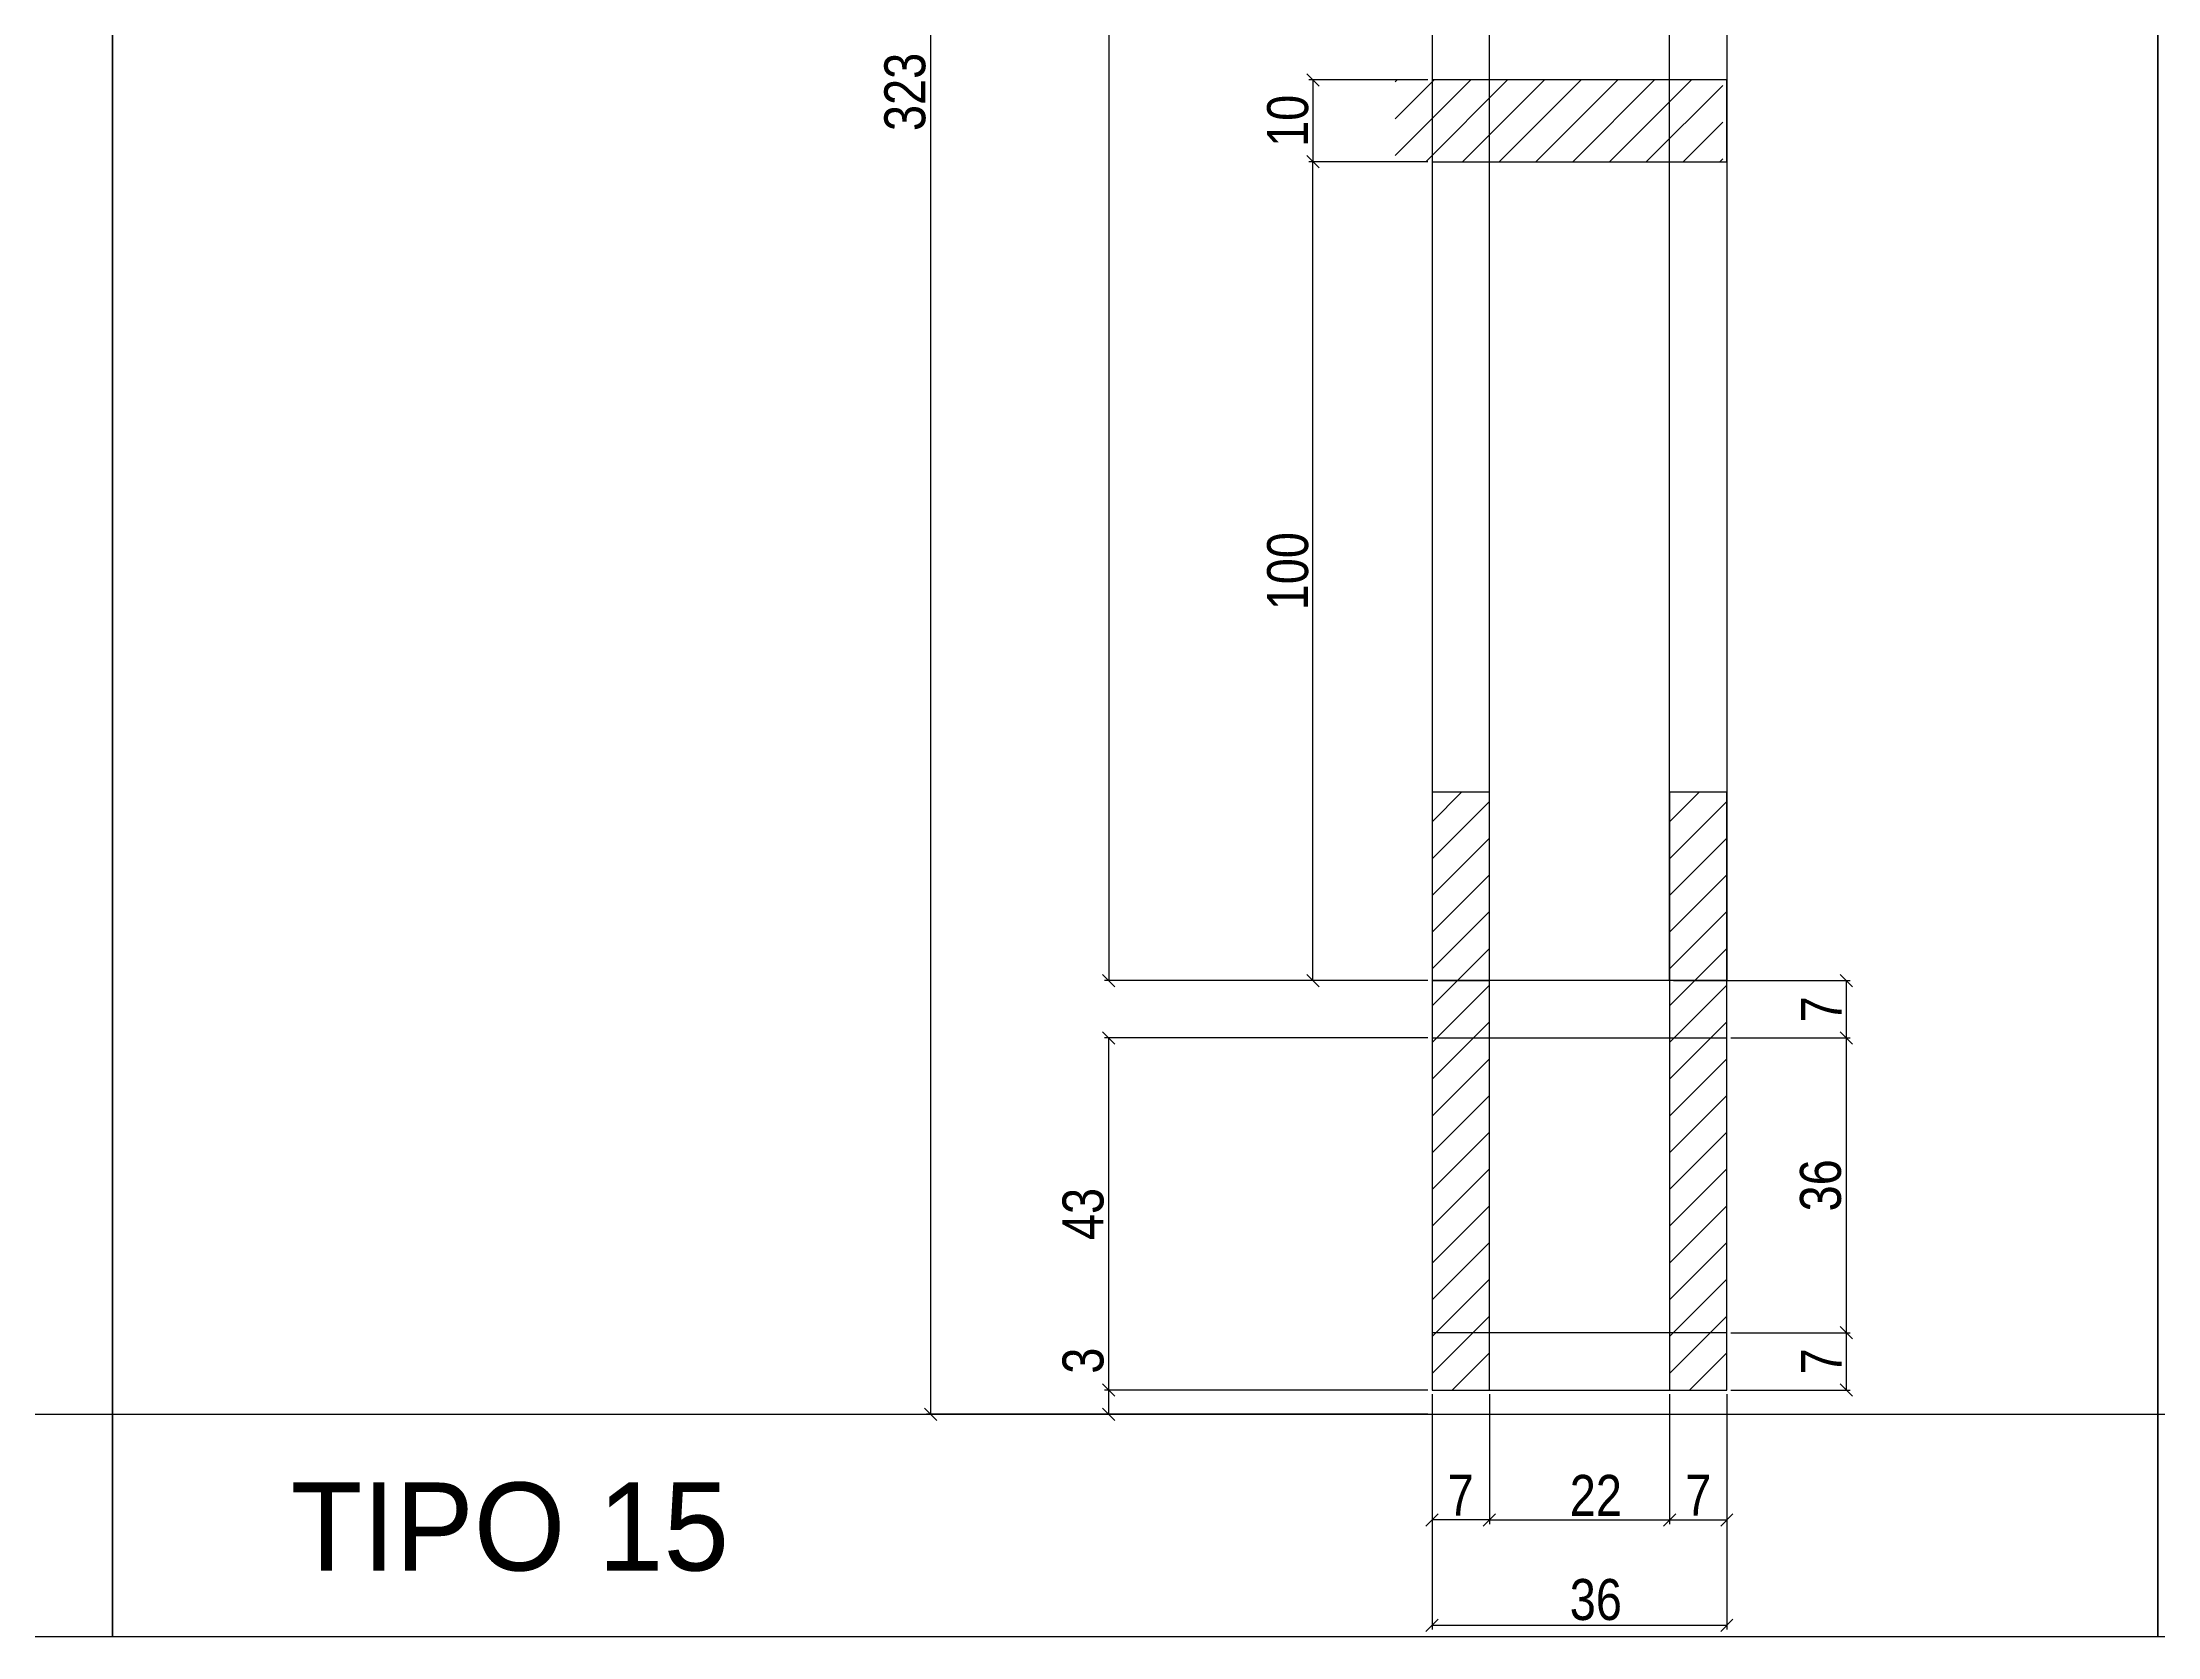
# Model space of a CAD drawing. Header units: millimetres. Extents: x 4248 to 7961, y 1155 to 5765.
# Drawn here: x 6228 to 6745, y 1924 to 2313 of the extents above; entities that cross this region are included whole.
import ezdxf

# ---------------------------------------------------------------- set-up
doc = ezdxf.new("R2010")
doc.units = ezdxf.units.MM
for name, color, linetype in [('1', 1, 'Continuous'), ('COTA', 241, 'Continuous'), ('Painéis', 200, 'Continuous'), ('SARR_7x7', 40, 'Continuous'), ('VIGAS', 3, 'Continuous')]:
    doc.layers.add(name, color=color, linetype=linetype)
doc.styles.add('COTA TECNICA 2X', font='techl___.ttf', dxfattribs={"height": 10})
doc.styles.add('ROMAS860', font='ROMAS860.SHX', dxfattribs={"height": 8.5})
doc.dimstyles.new('SECAO', dxfattribs={"dimscale": 0.333333, "dimtxt": 5, "dimasz": 9, "dimexe": 3, "dimexo": 3, "dimgap": 3, "dimtad": 1, "dimdec": 1, "dimlfac": 0.5, "dimzin": 12, "dimdsep": 46, "dimtxsty": 'COTA TECNICA 2X', "dimblk1": 'OBLIQUE', "dimblk2": 'OBLIQUE', "dimsah": 1, "dimcen": 0.9, "dimclrd": 4, "dimclre": 4, "dimclrt": 240, "dimadec": 1, "dimazin": 3, "dimtfac": 1, "dimtdec": 1, "dimtmove": 0, "dimatfit": 3, "dimfxl": 1, "dimtolj": 1, "dimtzin": 12, "dimarcsym": 0})

# ---------------------------------------------------------------- blocks, each defined once
blk = doc.blocks.new('_Oblique')
at = {"layer": '1', "color": 0, "lineweight": -2}
blk.add_line((-0.5, -0.5), (0.5, 0.5), dxfattribs=at)
blk = doc.blocks.new('*D294')
at = {"layer": 'COTA', "color": 4, "lineweight": -2, "transparency": 16777216}
for p, q in [((6566.83, 2618.14), (6487.87, 2618.14)), ((6488.87, 2618.14), (6488.87, 2084.05)), ((6566.83, 2084.05), (6487.87, 2084.05))]:
    blk.add_line(p, q, dxfattribs=at)
at = {"layer": 'Defpoints', "color": 0, "transparency": 16777216}
for p in [(6567.83, 2618.14), (6488.87, 2084.05), (6567.83, 2084.05)]:
    blk.add_point(p, dxfattribs=at)
at = {"layer": 'COTA', "color": 4, "lineweight": -2, "transparency": 16777216, "xscale": 3, "yscale": 3, "zscale": 3}
for p, rotation in [((6488.87, 2618.14), 90), ((6488.87, 2084.05), 270)]:
    blk.add_blockref('_Oblique', p, dxfattribs=dict(at, rotation=rotation))
at = {"layer": 'COTA', "color": 240, "transparency": 16777216, "insert": (6482.77, 2351.1), "char_height": 10, "attachment_point": 5, "rotation": 90, "style": 'COTA TECNICA 2X'}
blk.add_mtext('\\A1;267', dxfattribs=at)
blk = doc.blocks.new('*D295')
at = {"layer": 'COTA', "color": 4, "lineweight": -2, "transparency": 16777216}
for p, q in [((6567.83, 1983.05), (6567.83, 1925.59)), ((6639.83, 1983.05), (6639.83, 1925.59)), ((6567.83, 1926.59), (6639.83, 1926.59))]:
    blk.add_line(p, q, dxfattribs=at)
at = {"layer": 'Defpoints', "color": 0, "transparency": 16777216}
for p in [(6567.83, 1984.05), (6639.83, 1984.05), (6639.83, 1926.59)]:
    blk.add_point(p, dxfattribs=at)
at = {"layer": 'COTA', "color": 4, "lineweight": -2, "transparency": 16777216, "xscale": 3, "yscale": 3, "zscale": 3, "rotation": 180}
blk.add_blockref('_Oblique', (6567.83, 1926.59), dxfattribs=at)
at = {"layer": 'COTA', "color": 4, "lineweight": -2, "transparency": 16777216, "xscale": 3, "yscale": 3, "zscale": 3}
blk.add_blockref('_Oblique', (6639.83, 1926.59), dxfattribs=at)
at = {"layer": 'COTA', "color": 240, "transparency": 16777216, "insert": (6607.83, 1932.81), "char_height": 10, "attachment_point": 5, "style": 'COTA TECNICA 2X'}
blk.add_mtext('\\A1;36', dxfattribs=at)
blk = doc.blocks.new('*D296')
at = {"layer": 'COTA', "color": 4, "lineweight": -2, "transparency": 16777216}
for p, q in [((6581.83, 1983.05), (6581.83, 1951.31)), ((6625.83, 1983.05), (6625.83, 1951.31)), ((6581.83, 1952.31), (6625.83, 1952.31))]:
    blk.add_line(p, q, dxfattribs=at)
at = {"layer": 'Defpoints', "color": 0, "transparency": 16777216}
for p in [(6581.83, 1984.05), (6625.83, 1984.05), (6625.83, 1952.31)]:
    blk.add_point(p, dxfattribs=at)
at = {"layer": 'COTA', "color": 4, "lineweight": -2, "transparency": 16777216, "xscale": 3, "yscale": 3, "zscale": 3, "rotation": 180}
blk.add_blockref('_Oblique', (6581.83, 1952.31), dxfattribs=at)
at = {"layer": 'COTA', "color": 4, "lineweight": -2, "transparency": 16777216, "xscale": 3, "yscale": 3, "zscale": 3}
blk.add_blockref('_Oblique', (6625.83, 1952.31), dxfattribs=at)
at = {"layer": 'COTA', "color": 240, "transparency": 16777216, "insert": (6607.83, 1958.31), "char_height": 10, "attachment_point": 5, "style": 'COTA TECNICA 2X'}
blk.add_mtext('\\A1;22', dxfattribs=at)
blk = doc.blocks.new('*D297')
at = {"layer": 'COTA', "color": 4, "lineweight": -2, "transparency": 16777216}
blk.add_line((6625.83, 1952.31), (6639.83, 1952.31), dxfattribs=at)
at = {"layer": 'Defpoints', "color": 0, "transparency": 16777216}
for p in [(6625.83, 1952.31), (6639.83, 1952.31), (6639.83, 1952.31)]:
    blk.add_point(p, dxfattribs=at)
at = {"layer": 'COTA', "color": 4, "lineweight": -2, "transparency": 16777216, "xscale": 3, "yscale": 3, "zscale": 3, "rotation": 180}
blk.add_blockref('_Oblique', (6625.83, 1952.31), dxfattribs=at)
at = {"layer": 'COTA', "color": 4, "lineweight": -2, "transparency": 16777216, "xscale": 3, "yscale": 3, "zscale": 3}
blk.add_blockref('_Oblique', (6639.83, 1952.31), dxfattribs=at)
at = {"layer": 'COTA', "color": 240, "transparency": 16777216, "insert": (6632.83, 1958.39), "char_height": 10, "attachment_point": 5, "style": 'COTA TECNICA 2X'}
blk.add_mtext('\\A1;7', dxfattribs=at)
blk = doc.blocks.new('*D298')
at = {"layer": 'COTA', "color": 4, "lineweight": -2, "transparency": 16777216}
blk.add_line((6581.83, 1952.31), (6567.83, 1952.31), dxfattribs=at)
at = {"layer": 'Defpoints', "color": 0, "transparency": 16777216}
for p in [(6567.83, 1952.31), (6567.83, 1952.31), (6581.83, 1952.31)]:
    blk.add_point(p, dxfattribs=at)
at = {"layer": 'COTA', "color": 4, "lineweight": -2, "transparency": 16777216, "xscale": 3, "yscale": 3, "zscale": 3, "rotation": 180}
blk.add_blockref('_Oblique', (6567.83, 1952.31), dxfattribs=at)
at = {"layer": 'COTA', "color": 4, "lineweight": -2, "transparency": 16777216, "xscale": 3, "yscale": 3, "zscale": 3}
blk.add_blockref('_Oblique', (6581.83, 1952.31), dxfattribs=at)
at = {"layer": 'COTA', "color": 240, "transparency": 16777216, "insert": (6574.83, 1958.39), "char_height": 10, "attachment_point": 5, "style": 'COTA TECNICA 2X'}
blk.add_mtext('\\A1;7', dxfattribs=at)
blk = doc.blocks.new('*D299')
at = {"layer": 'COTA', "color": 4, "lineweight": -2, "transparency": 16777216}
for p, q in [((6566.83, 2304.07), (6537.73, 2304.07)), ((6538.73, 2304.07), (6538.73, 2284.07)), ((6566.83, 2284.07), (6537.73, 2284.07))]:
    blk.add_line(p, q, dxfattribs=at)
at = {"layer": 'Defpoints', "color": 0, "transparency": 16777216}
for p in [(6567.83, 2304.07), (6538.73, 2284.07), (6567.83, 2284.07)]:
    blk.add_point(p, dxfattribs=at)
at = {"layer": 'COTA', "color": 4, "lineweight": -2, "transparency": 16777216, "xscale": 3, "yscale": 3, "zscale": 3}
for p, rotation in [((6538.73, 2304.07), 90), ((6538.73, 2284.07), 270)]:
    blk.add_blockref('_Oblique', p, dxfattribs=dict(at, rotation=rotation))
at = {"layer": 'COTA', "color": 240, "transparency": 16777216, "insert": (6532.63, 2294.07), "char_height": 10, "attachment_point": 5, "rotation": 90, "style": 'COTA TECNICA 2X'}
blk.add_mtext('\\A1;10', dxfattribs=at)
blk = doc.blocks.new('*D301')
at = {"layer": 'COTA', "color": 4, "lineweight": -2, "transparency": 16777216}
for p, q in [((6580.83, 2624.14), (6444.36, 2624.14)), ((6445.36, 2624.14), (6445.36, 1978.14)), ((6566.83, 1978.14), (6444.36, 1978.14))]:
    blk.add_line(p, q, dxfattribs=at)
at = {"layer": 'Defpoints', "color": 0, "transparency": 16777216}
for p in [(6581.83, 2624.14), (6445.36, 1978.14), (6567.83, 1978.14)]:
    blk.add_point(p, dxfattribs=at)
at = {"layer": 'COTA', "color": 4, "lineweight": -2, "transparency": 16777216, "xscale": 3, "yscale": 3, "zscale": 3}
for p, rotation in [((6445.36, 2624.14), 90), ((6445.36, 1978.14), 270)]:
    blk.add_blockref('_Oblique', p, dxfattribs=dict(at, rotation=rotation))
at = {"layer": 'COTA', "color": 240, "transparency": 16777216, "insert": (6439.14, 2301.14), "char_height": 10, "attachment_point": 5, "rotation": 90, "style": 'COTA TECNICA 2X'}
blk.add_mtext('\\A1;323', dxfattribs=at)
blk = doc.blocks.new('*D305')
at = {"layer": 'COTA', "color": 4, "lineweight": -2, "transparency": 16777216}
for p, q in [((6566.83, 2284.07), (6537.73, 2284.07)), ((6538.73, 2084.05), (6538.73, 2284.07)), ((6565.83, 2084.05), (6537.73, 2084.05))]:
    blk.add_line(p, q, dxfattribs=at)
at = {"layer": 'Defpoints', "color": 0, "transparency": 16777216}
for p in [(6538.73, 2284.07), (6567.83, 2284.07), (6566.83, 2084.05)]:
    blk.add_point(p, dxfattribs=at)
at = {"layer": 'COTA', "color": 4, "lineweight": -2, "transparency": 16777216, "xscale": 3, "yscale": 3, "zscale": 3}
for p, rotation in [((6538.73, 2284.07), 90), ((6538.73, 2084.05), 270)]:
    blk.add_blockref('_Oblique', p, dxfattribs=dict(at, rotation=rotation))
at = {"layer": 'COTA', "color": 240, "transparency": 16777216, "insert": (6532.63, 2184.06), "char_height": 10, "attachment_point": 5, "rotation": 90, "style": 'COTA TECNICA 2X'}
blk.add_mtext('\\A1;100', dxfattribs=at)
blk = doc.blocks.new('*D306')
at = {"layer": 'COTA', "color": 4, "lineweight": -2, "transparency": 16777216}
for p, q in [((6626.83, 2084.05), (6669.98, 2084.05)), ((6668.98, 2084.05), (6668.98, 2070.05)), ((6644.88, 2070.05), (6669.98, 2070.05))]:
    blk.add_line(p, q, dxfattribs=at)
at = {"layer": 'Defpoints', "color": 0, "transparency": 16777216}
for p in [(6625.83, 2084.05), (6643.88, 2070.05), (6668.98, 2070.05)]:
    blk.add_point(p, dxfattribs=at)
at = {"layer": 'COTA', "color": 4, "lineweight": -2, "transparency": 16777216, "xscale": 3, "yscale": 3, "zscale": 3}
for p, rotation in [((6668.98, 2084.05), 90), ((6668.98, 2070.05), 270)]:
    blk.add_blockref('_Oblique', p, dxfattribs=dict(at, rotation=rotation))
at = {"layer": 'COTA', "color": 240, "transparency": 16777216, "insert": (6662.9, 2077.05), "char_height": 10, "attachment_point": 5, "rotation": 90, "style": 'COTA TECNICA 2X'}
blk.add_mtext('\\A1;7', dxfattribs=at)
blk = doc.blocks.new('*D1195')
at = {"layer": 'COTA', "color": 4, "lineweight": -2, "transparency": 16777216}
for p, q in [((6488.87, 1984.05), (6488.87, 1995.38)), ((6566.83, 1984.05), (6487.87, 1984.05)), ((6488.87, 1978.14), (6488.87, 1984.05)), ((6566.83, 1978.14), (6487.87, 1978.14))]:
    blk.add_line(p, q, dxfattribs=at)
at = {"layer": 'Defpoints', "color": 0, "transparency": 16777216}
for p in [(6567.83, 1984.05), (6488.87, 1978.14), (6567.83, 1978.14)]:
    blk.add_point(p, dxfattribs=at)
at = {"layer": 'COTA', "color": 4, "lineweight": -2, "transparency": 16777216, "xscale": 3, "yscale": 3, "zscale": 3}
for p, rotation in [((6488.87, 1984.05), 90), ((6488.87, 1978.14), 270)]:
    blk.add_blockref('_Oblique', p, dxfattribs=dict(at, rotation=rotation))
at = {"layer": 'COTA', "color": 240, "transparency": 16777216, "insert": (6482.65, 1991.22), "char_height": 10, "attachment_point": 5, "rotation": 90, "style": 'COTA TECNICA 2X'}
blk.add_mtext('\\A1;3', dxfattribs=at)
blk = doc.blocks.new('*D1196')
at = {"layer": 'COTA', "color": 4, "lineweight": -2, "transparency": 16777216}
for p, q in [((6566.83, 2070.05), (6487.87, 2070.05)), ((6488.87, 1984.05), (6488.87, 2070.05)), ((6566.83, 1984.05), (6487.87, 1984.05))]:
    blk.add_line(p, q, dxfattribs=at)
at = {"layer": 'Defpoints', "color": 0, "transparency": 16777216}
for p in [(6488.87, 2070.05), (6567.83, 2070.05), (6567.83, 1984.05)]:
    blk.add_point(p, dxfattribs=at)
at = {"layer": 'COTA', "color": 4, "lineweight": -2, "transparency": 16777216, "xscale": 3, "yscale": 3, "zscale": 3}
for p, rotation in [((6488.87, 2070.05), 90), ((6488.87, 1984.05), 270)]:
    blk.add_blockref('_Oblique', p, dxfattribs=dict(at, rotation=rotation))
at = {"layer": 'COTA', "color": 240, "transparency": 16777216, "insert": (6482.65, 2027.05), "char_height": 10, "attachment_point": 5, "rotation": 90, "style": 'COTA TECNICA 2X'}
blk.add_mtext('\\A1;43', dxfattribs=at)
blk = doc.blocks.new('*D1197')
at = {"layer": 'COTA', "color": 4, "lineweight": -2, "transparency": 16777216}
for p, q in [((6640.83, 2070.05), (6669.98, 2070.05)), ((6668.98, 2070.05), (6668.98, 1998.05)), ((6640.83, 1998.05), (6669.98, 1998.05))]:
    blk.add_line(p, q, dxfattribs=at)
at = {"layer": 'Defpoints', "color": 0, "transparency": 16777216}
for p in [(6639.83, 2070.05), (6639.83, 1998.05), (6668.98, 1998.05)]:
    blk.add_point(p, dxfattribs=at)
at = {"layer": 'COTA', "color": 4, "lineweight": -2, "transparency": 16777216, "xscale": 3, "yscale": 3, "zscale": 3}
for p, rotation in [((6668.98, 2070.05), 90), ((6668.98, 1998.05), 270)]:
    blk.add_blockref('_Oblique', p, dxfattribs=dict(at, rotation=rotation))
at = {"layer": 'COTA', "color": 240, "transparency": 16777216, "insert": (6662.76, 2034.05), "char_height": 10, "attachment_point": 5, "rotation": 90, "style": 'COTA TECNICA 2X'}
blk.add_mtext('\\A1;36', dxfattribs=at)
blk = doc.blocks.new('*D1198')
at = {"layer": 'COTA', "color": 4, "lineweight": -2, "transparency": 16777216}
for p, q in [((6640.83, 1998.05), (6669.98, 1998.05)), ((6668.98, 1998.05), (6668.98, 1984.05)), ((6640.83, 1984.05), (6669.98, 1984.05))]:
    blk.add_line(p, q, dxfattribs=at)
at = {"layer": 'Defpoints', "color": 0, "transparency": 16777216}
for p in [(6639.83, 1998.05), (6639.83, 1984.05), (6668.98, 1984.05)]:
    blk.add_point(p, dxfattribs=at)
at = {"layer": 'COTA', "color": 4, "lineweight": -2, "transparency": 16777216, "xscale": 3, "yscale": 3, "zscale": 3}
for p, rotation in [((6668.98, 1998.05), 90), ((6668.98, 1984.05), 270)]:
    blk.add_blockref('_Oblique', p, dxfattribs=dict(at, rotation=rotation))
at = {"layer": 'COTA', "color": 240, "transparency": 16777216, "insert": (6662.9, 1991.05), "char_height": 10, "attachment_point": 5, "rotation": 90, "style": 'COTA TECNICA 2X'}
blk.add_mtext('\\A1;7', dxfattribs=at)

msp = doc.modelspace()

# ---------------------------------------------------------------- hatches: boundary and pattern name
at = {"layer": 'COTA'}
h = msp.add_hatch(dxfattribs=at)
h.set_pattern_fill('ANSI31', color=256, scale=2, style=0)
h.set_pattern_definition([(45, (-19569.776, -194988.725), (-4.49012806, 4.49012806), [])])
h.paths.add_polyline_path([(6638.83, 2304.07), (6558.83, 2304.07), (6558.83, 2284.07), (6638.83, 2284.07)])
h = msp.add_hatch(dxfattribs=at)
h.set_pattern_fill('ANSI31', color=256, scale=2, style=0)
h.set_pattern_definition([(45, (-13276.391, -3739.14), (-4.490128, 4.490128), [])])
h.paths.add_polyline_path([(6567.83, 1984.05), (6581.83, 1984.05), (6581.83, 2130.05), (6567.83, 2130.05)])
h = msp.add_hatch(dxfattribs=at)
h.set_pattern_fill('ANSI31', color=256, scale=2, style=0)
h.set_pattern_definition([(45, (-13218.391, -3739.14), (-4.490128, 4.490128), [])])
h.paths.add_polyline_path([(6625.83, 1984.05), (6639.83, 1984.05), (6639.83, 2130.05), (6625.83, 2130.05)])

# ---------------------------------------------------------------- linework, layer by layer
at = {"linetype": 'Continuous'}
for points in [[(6589.83, 2070.05), (6639.83, 2070.05), (6639.83, 2084.05), (6567.83, 2084.05), (6567.83, 2070.05), (6589.83, 2070.05)], [(6589.83, 1984.05), (6639.83, 1984.05), (6639.83, 1998.05), (6567.83, 1998.05), (6567.83, 1984.05), (6589.83, 1984.05)]]:
    msp.add_lwpolyline(points, dxfattribs=at)
at = {"layer": 'COTA', "color": 1}
msp.add_line((4247.57, 1978.14), (7744.04, 1978.14), dxfattribs=at)
at = {"layer": 'Painéis'}
msp.add_lwpolyline([(6567.83, 2284.07), (6639.83, 2284.07), (6639.83, 2304.07), (6567.83, 2304.07), (6567.83, 2284.07)], dxfattribs=at)
for points in [[(6567.83, 1984.05), (6581.83, 1984.05), (6581.83, 2130.05), (6567.83, 2130.05)], [(6625.83, 1984.05), (6639.83, 1984.05), (6639.83, 2130.05), (6625.83, 2130.05)]]:
    msp.add_lwpolyline(points, close=True, dxfattribs=at)
at = {"layer": 'SARR_7x7', "linetype": 'Continuous'}
for points in [[(6567.83, 2084.05), (6581.83, 2084.05), (6581.83, 2618.14), (6567.83, 2618.14)], [(6639.83, 2084.05), (6625.83, 2084.05), (6625.83, 2618.14), (6639.83, 2618.14)]]:
    msp.add_lwpolyline(points, close=True, dxfattribs=at)
at = {"layer": 'VIGAS'}
for points in [[(6245.55, 1923.79), (5746.06, 1923.79), (5746.06, 2692.22), (6245.55, 2692.22)], [(6745.05, 1923.79), (6245.55, 1923.79), (6245.55, 2692.22), (6745.05, 2692.22)], [(7244.55, 1923.79), (6745.05, 1923.79), (6745.05, 2692.22), (7244.55, 2692.22)]]:
    msp.add_lwpolyline(points, close=True, dxfattribs=at)

# ---------------------------------------------------------------- texts
at = {"layer": 'COTA', "color": 7, "style": 'ROMAS860'}
msp.add_text('TIPO 15', height=21.505, dxfattribs=at).set_placement((6289.06, 1939.96))

# ---------------------------------------------------------------- dimensions: what is measured, and where the dimension line sits
at = {"layer": 'COTA', "color": 3}
for base, p1, p2, picture, middle in [((6445.36, 1978.14), (6581.83, 2624.14), (6567.83, 1978.14), '*D301', (6439.14, 2301.14)), ((6488.87, 2084.05), (6567.83, 2618.14), (6567.83, 2084.05), '*D294', (6482.77, 2351.1)), ((6538.73, 2284.07), (6567.83, 2304.07), (6567.83, 2284.07), '*D299', (6532.63, 2294.07)), ((6538.73, 2284.07), (6566.83, 2084.05), (6567.83, 2284.07), '*D305', (6532.63, 2184.06)), ((6668.98, 2070.05), (6625.83, 2084.05), (6643.88, 2070.05), '*D306', (6662.9, 2077.05)), ((6488.87, 2070.05), (6567.83, 1984.05), (6567.83, 2070.05), '*D1196', (6482.65, 2027.05)), ((6668.98, 1998.05), (6639.83, 2070.05), (6639.83, 1998.05), '*D1197', (6662.76, 2034.05)), ((6668.98, 1984.05), (6639.83, 1998.05), (6639.83, 1984.05), '*D1198', (6662.9, 1991.05))]:
    dim = msp.add_linear_dim(base=base, p1=p1, p2=p2, angle=90, dimstyle='SECAO', dxfattribs=at)
    dim.commit()
    dim.dimension.update_dxf_attribs({"geometry": picture, "text_midpoint": middle})
dim = msp.add_linear_dim(base=(6488.87, 1978.14), p1=(6567.83, 1984.05), p2=(6567.83, 1978.14), angle=90, dimstyle='SECAO', dxfattribs=at)
dim.commit()
dim.dimension.update_dxf_attribs({"geometry": '*D1195', "text_midpoint": (6488.87, 1991.22), "dimtype": 160})
for base, p1, p2, picture, middle in [((6639.83, 1926.59), (6567.83, 1984.05), (6639.83, 1984.05), '*D295', (6607.83, 1926.59)), ((6625.83, 1952.31), (6581.83, 1984.05), (6625.83, 1984.05), '*D296', (6607.83, 1952.31)), ((6639.83, 1952.31), (6625.83, 1952.31), (6639.83, 1952.31), '*D297', (6632.83, 1952.31))]:
    dim = msp.add_linear_dim(base=base, p1=p1, p2=p2, dimstyle='SECAO', dxfattribs=at)
    dim.commit()
    dim.dimension.update_dxf_attribs({"geometry": picture, "text_midpoint": middle, "dimtype": 160})
dim = msp.add_linear_dim(base=(6567.83, 1952.31), p1=(6581.83, 1952.31), p2=(6567.83, 1952.31), dimstyle='SECAO', dxfattribs=at)
dim.commit()
dim.dimension.update_dxf_attribs({"geometry": '*D298', "text_midpoint": (6574.83, 1958.39)})

doc.saveas('drawing.dxf')
